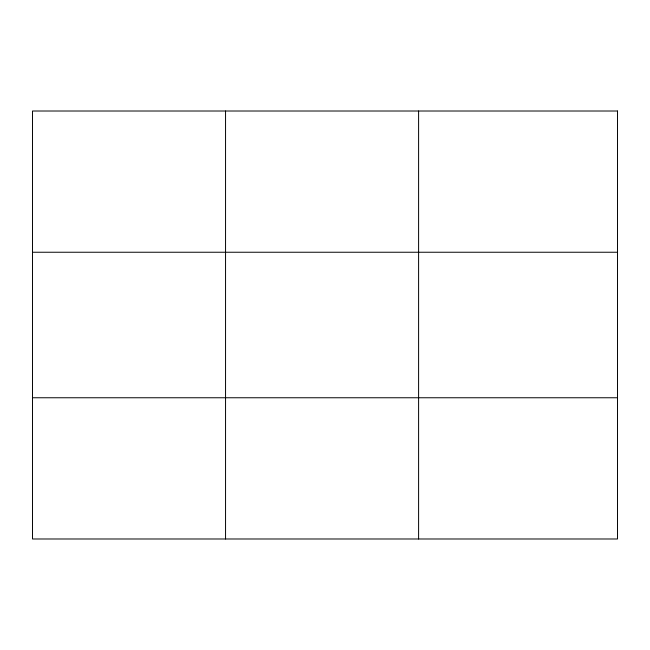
<?xml version="1.0" encoding="UTF-8"?>
<svg xmlns="http://www.w3.org/2000/svg" width="650" height="650" viewBox="0 0 650 650"><rect width="100%" height="100%" fill="white"/><g stroke="black" fill="none" stroke-linecap="round" stroke-linejoin="round"><path stroke-width="0.97" d="M225.55 538.988L225.55 111.012M418.6 538.988L418.6 111.012M32.5 252.241L617.5 252.241M32.5 397.759L617.5 397.759M617.5 111.012L617.5 538.988L32.5 538.988L32.5 111.012L617.5 111.012"/></g></svg>
